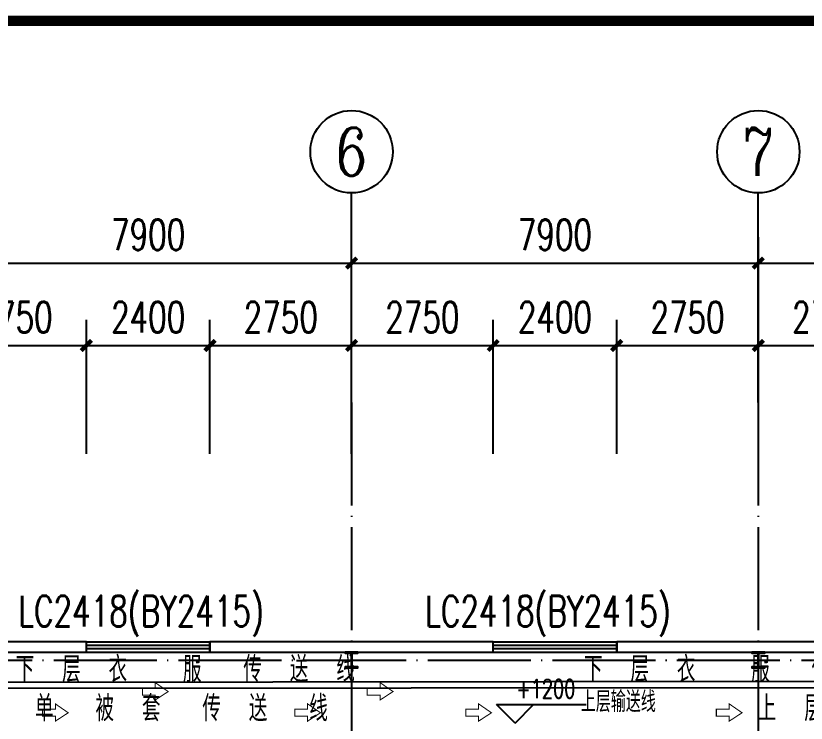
# Model space of a CAD drawing. Extents: x -2187 to 96136, y -11110 to 52208.
# Drawn here: x 46505 to 61855, y 36437 to 50169 of the extents above; entities that cross this region are included whole.
import ezdxf
from ezdxf.enums import TextEntityAlignment as Align

# ---------------------------------------------------------------- set-up
doc = ezdxf.new("R2010")
doc.units = 0
doc.header["$LTSCALE"] = 1000
doc.header["$MEASUREMENT"] = 0
doc.linetypes.add('DOTE', pattern=[2.42, 2, -0.2, 0.02, -0.2])
for name, color, linetype in [('AXIS', 3, 'Continuous'), ('AXIS_TEXT', 7, 'Continuous'), ('COLUMN', 4, 'Continuous'), ('DIM_ELEV', 3, 'Continuous'), ('DIM_SYMB', 3, 'Continuous'), ('DOTE', 14, 'DOTE'), ('PUB_TEXT', 7, 'Continuous'), ('WALL', 4, 'Continuous'), ('WINDOW', 2, 'Continuous'), ('WINDOW_TEXT', 7, 'Continuous'), ('设备型号', 7, 'Continuous')]:
    doc.layers.add(name, color=color, linetype=linetype)
doc.styles.add('_TCH_AXIS', font='COMPLEX', dxfattribs={"bigfont": 'GBCBIG'})
doc.styles.add('_TCH_DIM', font='SIMPLEX', dxfattribs={"bigfont": 'GBCBIG'})
doc.styles.add('_TCH_DIM_T3', font='SIMPLEX', dxfattribs={"width": 0.705882, "bigfont": 'GBCBIG'})
doc.styles.add('_TCH_WINDOW', font='SIMPLEX', dxfattribs={"bigfont": 'GBCBIG'})
doc.styles.add('COMPLEX', font='COMPLEX')
doc.styles.get("Standard").update_dxf_attribs({"font": 'gbenor.shx', "bigfont": 'gbcbig.shx'})
doc.dimstyles.new('_TCH_ARCH&&200', dxfattribs={"dimtxt": 595, "dimasz": 200, "dimexe": 500, "dimexo": 600, "dimgap": 252.5, "dimtad": 1, "dimdec": 0, "dimzin": 0, "dimdsep": 46, "dimtxsty": '_TCH_DIM_T3', "dimblk": 'ARCHTICK', "dimcen": 0.09, "dimclrt": 7, "dimazin": 2, "dimtfac": 1, "dimtdec": 0, "dimtix": 1, "dimtmove": 2, "dimatfit": 3, "dimfxl": 0, "dimtolj": 1, "dimtzin": 0, "dimarcsym": 0})

# ---------------------------------------------------------------- blocks, each defined once
blk = doc.blocks.new('_ArchTick')
at = {"color": 0, "linetype": 'ByBlock', "const_width": 0.4}
blk.add_lwpolyline([(-0.5, -0.5), (0.5, 0.5)], dxfattribs=at)
blk = doc.blocks.new('*D186')
at = {"layer": 'AXIS', "color": 0, "lineweight": -2}
for p, q in [((45126, 41663), (45126, 44269)), ((47876, 41663), (47876, 44269)), ((45126, 43769), (47876, 43769))]:
    blk.add_line(p, q, dxfattribs=at)
at = {"layer": 'Defpoints', "color": 0}
for p in [(47876, 43769), (45126, 41063), (47876, 41063)]:
    blk.add_point(p, dxfattribs=at)
at = {"layer": 'AXIS', "color": 0, "lineweight": -2, "xscale": 200, "yscale": 200, "zscale": 200, "rotation": 180}
blk.add_blockref('_ArchTick', (45126, 43769), dxfattribs=at)
at = {"layer": 'AXIS', "color": 0, "lineweight": -2, "xscale": 200, "yscale": 200, "zscale": 200}
blk.add_blockref('_ArchTick', (47876, 43769), dxfattribs=at)
at = {"layer": 'AXIS', "color": 7, "insert": (46501, 44319), "char_height": 595, "attachment_point": 5, "style": '_TCH_DIM_T3'}
blk.add_mtext('\\A1;2750', dxfattribs=at)
blk = doc.blocks.new('*D185')
at = {"layer": 'AXIS', "color": 0, "lineweight": -2}
for p, q in [((47876, 41663), (47876, 44269)), ((50276, 41663), (50276, 44269)), ((47876, 43769), (50276, 43769))]:
    blk.add_line(p, q, dxfattribs=at)
at = {"layer": 'Defpoints', "color": 0}
for p in [(50276, 43769), (47876, 41063), (50276, 41063)]:
    blk.add_point(p, dxfattribs=at)
at = {"layer": 'AXIS', "color": 0, "lineweight": -2, "xscale": 200, "yscale": 200, "zscale": 200, "rotation": 180}
blk.add_blockref('_ArchTick', (47876, 43769), dxfattribs=at)
at = {"layer": 'AXIS', "color": 0, "lineweight": -2, "xscale": 200, "yscale": 200, "zscale": 200}
blk.add_blockref('_ArchTick', (50276, 43769), dxfattribs=at)
at = {"layer": 'AXIS', "color": 7, "insert": (49076, 44319), "char_height": 595, "attachment_point": 5, "style": '_TCH_DIM_T3'}
blk.add_mtext('\\A1;2400', dxfattribs=at)
blk = doc.blocks.new('*D184')
at = {"layer": 'AXIS', "color": 0, "lineweight": -2}
for p, q in [((50276, 41663), (50276, 44269)), ((53026, 41663), (53026, 44269)), ((50276, 43769), (53026, 43769))]:
    blk.add_line(p, q, dxfattribs=at)
at = {"layer": 'Defpoints', "color": 0}
for p in [(53026, 43769), (50276, 41063), (53026, 41063)]:
    blk.add_point(p, dxfattribs=at)
at = {"layer": 'AXIS', "color": 0, "lineweight": -2, "xscale": 200, "yscale": 200, "zscale": 200, "rotation": 180}
blk.add_blockref('_ArchTick', (50276, 43769), dxfattribs=at)
at = {"layer": 'AXIS', "color": 0, "lineweight": -2, "xscale": 200, "yscale": 200, "zscale": 200}
blk.add_blockref('_ArchTick', (53026, 43769), dxfattribs=at)
at = {"layer": 'AXIS', "color": 7, "insert": (51651, 44319), "char_height": 595, "attachment_point": 5, "style": '_TCH_DIM_T3'}
blk.add_mtext('\\A1;2750', dxfattribs=at)
blk = doc.blocks.new('*D183')
at = {"layer": 'AXIS', "color": 0, "lineweight": -2}
for p, q in [((53026, 41663), (53026, 44269)), ((55776, 41663), (55776, 44269)), ((53026, 43769), (55776, 43769))]:
    blk.add_line(p, q, dxfattribs=at)
at = {"layer": 'Defpoints', "color": 0}
for p in [(55776, 43769), (53026, 41063), (55776, 41063)]:
    blk.add_point(p, dxfattribs=at)
at = {"layer": 'AXIS', "color": 0, "lineweight": -2, "xscale": 200, "yscale": 200, "zscale": 200, "rotation": 180}
blk.add_blockref('_ArchTick', (53026, 43769), dxfattribs=at)
at = {"layer": 'AXIS', "color": 0, "lineweight": -2, "xscale": 200, "yscale": 200, "zscale": 200}
blk.add_blockref('_ArchTick', (55776, 43769), dxfattribs=at)
at = {"layer": 'AXIS', "color": 7, "insert": (54401, 44319), "char_height": 595, "attachment_point": 5, "style": '_TCH_DIM_T3'}
blk.add_mtext('\\A1;2750', dxfattribs=at)
blk = doc.blocks.new('*D182')
at = {"layer": 'AXIS', "color": 0, "lineweight": -2}
for p, q in [((55776, 41663), (55776, 44269)), ((58176, 41663), (58176, 44269)), ((55776, 43769), (58176, 43769))]:
    blk.add_line(p, q, dxfattribs=at)
at = {"layer": 'Defpoints', "color": 0}
for p in [(58176, 43769), (55776, 41063), (58176, 41063)]:
    blk.add_point(p, dxfattribs=at)
at = {"layer": 'AXIS', "color": 0, "lineweight": -2, "xscale": 200, "yscale": 200, "zscale": 200, "rotation": 180}
blk.add_blockref('_ArchTick', (55776, 43769), dxfattribs=at)
at = {"layer": 'AXIS', "color": 0, "lineweight": -2, "xscale": 200, "yscale": 200, "zscale": 200}
blk.add_blockref('_ArchTick', (58176, 43769), dxfattribs=at)
at = {"layer": 'AXIS', "color": 7, "insert": (56976, 44319), "char_height": 595, "attachment_point": 5, "style": '_TCH_DIM_T3'}
blk.add_mtext('\\A1;2400', dxfattribs=at)
blk = doc.blocks.new('*D181')
at = {"layer": 'AXIS', "color": 0, "lineweight": -2}
for p, q in [((58176, 41663), (58176, 44269)), ((60926, 41663), (60926, 44269)), ((58176, 43769), (60926, 43769))]:
    blk.add_line(p, q, dxfattribs=at)
at = {"layer": 'Defpoints', "color": 0}
for p in [(60926, 43769), (58176, 41063), (60926, 41063)]:
    blk.add_point(p, dxfattribs=at)
at = {"layer": 'AXIS', "color": 0, "lineweight": -2, "xscale": 200, "yscale": 200, "zscale": 200, "rotation": 180}
blk.add_blockref('_ArchTick', (58176, 43769), dxfattribs=at)
at = {"layer": 'AXIS', "color": 0, "lineweight": -2, "xscale": 200, "yscale": 200, "zscale": 200}
blk.add_blockref('_ArchTick', (60926, 43769), dxfattribs=at)
at = {"layer": 'AXIS', "color": 7, "insert": (59551, 44319), "char_height": 595, "attachment_point": 5, "style": '_TCH_DIM_T3'}
blk.add_mtext('\\A1;2750', dxfattribs=at)
blk = doc.blocks.new('*D180')
at = {"layer": 'AXIS', "color": 0, "lineweight": -2}
for p, q in [((60926, 41663), (60926, 44269)), ((63676, 41663), (63676, 44269)), ((60926, 43769), (63676, 43769))]:
    blk.add_line(p, q, dxfattribs=at)
at = {"layer": 'Defpoints', "color": 0}
for p in [(63676, 43769), (60926, 41063), (63676, 41063)]:
    blk.add_point(p, dxfattribs=at)
at = {"layer": 'AXIS', "color": 0, "lineweight": -2, "xscale": 200, "yscale": 200, "zscale": 200, "rotation": 180}
blk.add_blockref('_ArchTick', (60926, 43769), dxfattribs=at)
at = {"layer": 'AXIS', "color": 0, "lineweight": -2, "xscale": 200, "yscale": 200, "zscale": 200}
blk.add_blockref('_ArchTick', (63676, 43769), dxfattribs=at)
at = {"layer": 'AXIS', "color": 7, "insert": (62301, 44319), "char_height": 595, "attachment_point": 5, "style": '_TCH_DIM_T3'}
blk.add_mtext('\\A1;2750', dxfattribs=at)
blk = doc.blocks.new('*D162')
at = {"layer": 'AXIS', "color": 0, "lineweight": -2}
for p, q in [((45126, 43263), (45126, 45869)), ((53026, 43263), (53026, 45869)), ((45126, 45369), (53026, 45369))]:
    blk.add_line(p, q, dxfattribs=at)
at = {"layer": 'Defpoints', "color": 0}
for p in [(53026, 45369), (45126, 42663), (53026, 42663)]:
    blk.add_point(p, dxfattribs=at)
at = {"layer": 'AXIS', "color": 0, "lineweight": -2, "xscale": 200, "yscale": 200, "zscale": 200, "rotation": 180}
blk.add_blockref('_ArchTick', (45126, 45369), dxfattribs=at)
at = {"layer": 'AXIS', "color": 0, "lineweight": -2, "xscale": 200, "yscale": 200, "zscale": 200}
blk.add_blockref('_ArchTick', (53026, 45369), dxfattribs=at)
at = {"layer": 'AXIS', "color": 7, "insert": (49076, 45919), "char_height": 595, "attachment_point": 5, "style": '_TCH_DIM_T3'}
blk.add_mtext('\\A1;7900', dxfattribs=at)
blk = doc.blocks.new('*D161')
at = {"layer": 'AXIS', "color": 0, "lineweight": -2}
for p, q in [((53026, 43263), (53026, 45869)), ((60926, 43263), (60926, 45869)), ((53026, 45369), (60926, 45369))]:
    blk.add_line(p, q, dxfattribs=at)
at = {"layer": 'Defpoints', "color": 0}
for p in [(60926, 45369), (53026, 42663), (60926, 42663)]:
    blk.add_point(p, dxfattribs=at)
at = {"layer": 'AXIS', "color": 0, "lineweight": -2, "xscale": 200, "yscale": 200, "zscale": 200, "rotation": 180}
blk.add_blockref('_ArchTick', (53026, 45369), dxfattribs=at)
at = {"layer": 'AXIS', "color": 0, "lineweight": -2, "xscale": 200, "yscale": 200, "zscale": 200}
blk.add_blockref('_ArchTick', (60926, 45369), dxfattribs=at)
at = {"layer": 'AXIS', "color": 7, "insert": (56976, 45919), "char_height": 595, "attachment_point": 5, "style": '_TCH_DIM_T3'}
blk.add_mtext('\\A1;7900', dxfattribs=at)
blk = doc.blocks.new('*D160')
at = {"layer": 'AXIS', "color": 0, "lineweight": -2}
for p, q in [((60926, 43263), (60926, 45869)), ((68826, 43263), (68826, 45869)), ((60926, 45369), (68826, 45369))]:
    blk.add_line(p, q, dxfattribs=at)
at = {"layer": 'Defpoints', "color": 0}
for p in [(68826, 45369), (60926, 42663), (68826, 42663)]:
    blk.add_point(p, dxfattribs=at)
at = {"layer": 'AXIS', "color": 0, "lineweight": -2, "xscale": 200, "yscale": 200, "zscale": 200, "rotation": 180}
blk.add_blockref('_ArchTick', (60926, 45369), dxfattribs=at)
at = {"layer": 'AXIS', "color": 0, "lineweight": -2, "xscale": 200, "yscale": 200, "zscale": 200}
blk.add_blockref('_ArchTick', (68826, 45369), dxfattribs=at)
at = {"layer": 'AXIS', "color": 7, "insert": (64876, 45919), "char_height": 595, "attachment_point": 5, "style": '_TCH_DIM_T3'}
blk.add_mtext('\\A1;7900', dxfattribs=at)
blk = doc.blocks.new('_AXISO')
blk.add_circle((0, 0), 0.5)
at = {"layer": 'AXIS_TEXT', "style": 'COMPLEX', "width": 1.041667}
blk.add_attdef('A', text='', height=0.56, dxfattribs=at).set_placement((-0.25, -0.28), (0.25, -0.28), align=Align.FIT)
blk = doc.blocks.new('$TCHSYS$WIN2D')
for p, q in [((-0.5, 0.5), (0.5, 0.5)), ((-0.5, 0.5), (-0.5, -0.5)), ((0.5, 0.5), (0.5, -0.5)), ((0.5, 0.1667), (-0.5, 0.1667)), ((0.5, -0.1667), (-0.5, -0.1667)), ((-0.5, -0.5), (0.5, -0.5))]:
    blk.add_line(p, q)

msp = doc.modelspace()

# ---------------------------------------------------------------- linework, layer by layer
at = {"const_width": 200}
msp.add_lwpolyline([(95975.025, -11009.582), (95975.025, -11009.582), (210.843, -11009.582), (210.843, 50068.59), (95974.931, 50068.59), (95974.931, -11009.582)], dxfattribs=at)
at = {"layer": 'AXIS'}
for p, q in [((53025.665, 42663.27), (53025.665, 46730.749)), ((60925.665, 42663.27), (60925.665, 46730.749))]:
    msp.add_line(p, q, dxfattribs=at)
at = {"layer": 'COLUMN'}
for points in [[(53150.665, 37813.27), (52900.665, 37813.27), (52900.665, 37793.27), (53015.665, 37793.27), (53015.665, 37533.27), (52900.665, 37533.27), (52900.665, 37513.27), (53150.665, 37513.27), (53150.665, 37533.27), (53035.665, 37533.27), (53035.665, 37793.27), (53150.665, 37793.27)], [(61050.665, 37813.27), (60800.665, 37813.27), (60800.665, 37793.27), (60915.665, 37793.27), (60915.665, 37533.27), (60800.665, 37533.27), (60800.665, 37513.27), (61050.665, 37513.27), (61050.665, 37533.27), (60935.665, 37533.27), (60935.665, 37793.27), (61050.665, 37793.27)]]:
    msp.add_lwpolyline(points, close=True, dxfattribs=at)
at = {"layer": 'DIM_ELEV'}
for p, q in [((56202.066, 36439.101), (55842.066, 36799.101)), ((55842.066, 36799.101), (57582.066, 36799.101)), ((56202.066, 36439.101), (56562.066, 36799.101))]:
    msp.add_line(p, q, dxfattribs=at)
at = {"layer": 'DIM_SYMB', "const_width": 20}
for points in [[(48964.603, 37120.241), (49214.603, 37120.241), (49214.603, 37223.571), (49464.603, 37050.75), (49214.603, 36887.931), (49214.603, 36982.695), (48964.603, 36982.695), (48964.603, 37120.241)], [(53331.408, 37120.241), (53581.408, 37120.241), (53581.408, 37223.571), (53831.408, 37050.75), (53581.408, 36887.931), (53581.408, 36982.695), (53331.408, 36982.695), (53331.408, 37120.241)]]:
    msp.add_lwpolyline(points, close=True, dxfattribs=at)
at = {"layer": 'DOTE'}
for p, q in [((53025.665, 42663.27), (53025.665, -3336.73)), ((60925.665, 42663.27), (60925.665, -3336.73)), ((8525.665, 37663.27), (96135.668, 37663.27))]:
    msp.add_line(p, q, dxfattribs=at)
at = {"layer": 'WALL'}
for p, q in [((47875.665, 38013.27), (42975.665, 38013.27)), ((47875.665, 37813.27), (47875.665, 38013.27)), ((55775.665, 38013.27), (50275.665, 38013.27)), ((50275.665, 38013.27), (50275.665, 37813.27)), ((55775.665, 37813.27), (55775.665, 38013.27)), ((63675.665, 38013.27), (58175.665, 38013.27)), ((58175.665, 38013.27), (58175.665, 37813.27)), ((42975.665, 37813.27), (47875.665, 37813.27)), ((50275.665, 37813.27), (55775.665, 37813.27)), ((58175.665, 37813.27), (63675.665, 37813.27))]:
    msp.add_line(p, q, dxfattribs=at)
at = {"layer": '设备型号', "color": 6}
msp.add_line((68825.665, 37249.494), (38350.314, 37222.146), dxfattribs=at)
at = {"layer": '设备型号', "color": 30}
msp.add_line((68825.665, 37123.702), (43256.206, 37110.6), dxfattribs=at)
at = {"layer": '设备型号', "color": 30, "const_width": 20}
for points in [[(47023.505, 36708.815), (47273.505, 36708.815), (47273.505, 36812.145), (47523.505, 36639.323), (47273.505, 36476.505), (47273.505, 36571.268), (47023.505, 36571.268), (47023.505, 36708.815)], [(51922.274, 36708.815), (52172.274, 36708.815), (52172.274, 36812.145), (52422.274, 36639.323), (52172.274, 36476.505), (52172.274, 36571.268), (51922.274, 36571.268), (51922.274, 36708.815)], [(55242.438, 36708.815), (55492.438, 36708.815), (55492.438, 36812.145), (55742.438, 36639.323), (55492.438, 36476.505), (55492.438, 36571.268), (55242.438, 36571.268), (55242.438, 36708.815)], [(60109.959, 36708.815), (60359.959, 36708.815), (60359.959, 36812.145), (60609.959, 36639.323), (60359.959, 36476.505), (60359.959, 36571.268), (60109.959, 36571.268), (60109.959, 36708.815)]]:
    msp.add_lwpolyline(points, close=True, dxfattribs=at)

# ---------------------------------------------------------------- block references
at = {"layer": 'AXIS'}
ref = msp.add_blockref('_AXISO', (53025.665, 47530.749), dxfattribs=dict(at, xscale=1600, yscale=1600, zscale=1600))
ref.add_attrib('A', '6', dxfattribs={"layer": 'AXIS_TEXT', "height": 931.896, "style": '_TCH_AXIS'}).set_placement((52715.033, 47064.801), (53336.297, 47064.801), align=Align.FIT)
ref = msp.add_blockref('_AXISO', (60925.665, 47530.749), dxfattribs=dict(at, xscale=1600, yscale=1600, zscale=1600))
ref.add_attrib('A', '7', dxfattribs={"layer": 'AXIS_TEXT', "height": 931.896, "style": '_TCH_AXIS'}).set_placement((60615.033, 47064.801), (61236.297, 47064.801), align=Align.FIT)
at = {"layer": 'WINDOW'}
ref = msp.add_blockref('$TCHSYS$WIN2D', (49075.665, 37913.27), dxfattribs=dict(at, xscale=2400, yscale=-200, zscale=2400))
ref.add_attrib('A', 'LC2418(BY2415)', (46555.665, 38315.77), dxfattribs={"layer": 'WINDOW_TEXT', "height": 595, "style": '_TCH_WINDOW', "width": 0.705882})
ref = msp.add_blockref('$TCHSYS$WIN2D', (56975.665, 37913.27), dxfattribs=dict(at, xscale=2400, yscale=-200, zscale=2400))
ref.add_attrib('A', 'LC2418(BY2415)', (54455.665, 38315.77), dxfattribs={"layer": 'WINDOW_TEXT', "height": 595, "style": '_TCH_WINDOW', "width": 0.705882})

# ---------------------------------------------------------------- texts
at = {"layer": 'PUB_TEXT', "style": '_TCH_DIM', "width": 0.705882}
msp.add_text('+1200', height=357, dxfattribs=at).set_placement((56226.066, 36925.101))
at = {"layer": 'PUB_TEXT'}
msp.add_text('上层输送线', height=405.1064, dxfattribs=at).set_placement((57476.665, 36651.38))
at = {"layer": '设备型号', "color": 6, "char_height": 500, "width": 21455.20134, "attachment_point": 1}
for insert in [(46502.289, 37732.966), (57539.481, 37732.966)]:
    msp.add_mtext('下  层  衣    服   传  送  线', dxfattribs=dict(at, insert=insert))
at = {"layer": '设备型号', "color": 30, "char_height": 500, "width": 21455.20134, "attachment_point": 1}
for insert in [(44172.697, 36973.389), (60915.308, 36973.389)]:
    msp.add_mtext('上  层  床  单   被  套   传  送   线', dxfattribs=dict(at, insert=insert))

# ---------------------------------------------------------------- dimensions: what is measured, and where the dimension line sits
at = {"layer": 'AXIS'}
for p1, p2, picture, middle in [((45125.665, 42663.27), (53025.665, 42663.27), '*D162', (49075.665, 45919.3)), ((53025.665, 42663.27), (60925.665, 42663.27), '*D161', (56975.665, 45919.3)), ((60925.665, 42663.27), (68825.665, 42663.27), '*D160', (64875.665, 45919.3)), ((45125.665, 41063.27), (47875.665, 41063.27), '*D186', (46500.665, 44319.3)), ((47875.665, 41063.27), (50275.665, 41063.27), '*D185', (49075.665, 44319.3)), ((50275.665, 41063.27), (53025.665, 41063.27), '*D184', (51650.665, 44319.3)), ((53025.665, 41063.27), (55775.665, 41063.27), '*D183', (54400.665, 44319.3)), ((55775.665, 41063.27), (58175.665, 41063.27), '*D182', (56975.665, 44319.3)), ((58175.665, 41063.27), (60925.665, 41063.27), '*D181', (59550.665, 44319.3)), ((60925.665, 41063.27), (63675.665, 41063.27), '*D180', (62300.665, 44319.3))]:
    dim = msp.add_aligned_dim(p1=p1, p2=p2, distance=2706.03, dimstyle='_TCH_ARCH&&200', dxfattribs=at)
    dim.commit()
    dim.dimension.update_dxf_attribs({"geometry": picture, "text_midpoint": middle})

doc.saveas('drawing.dxf')
